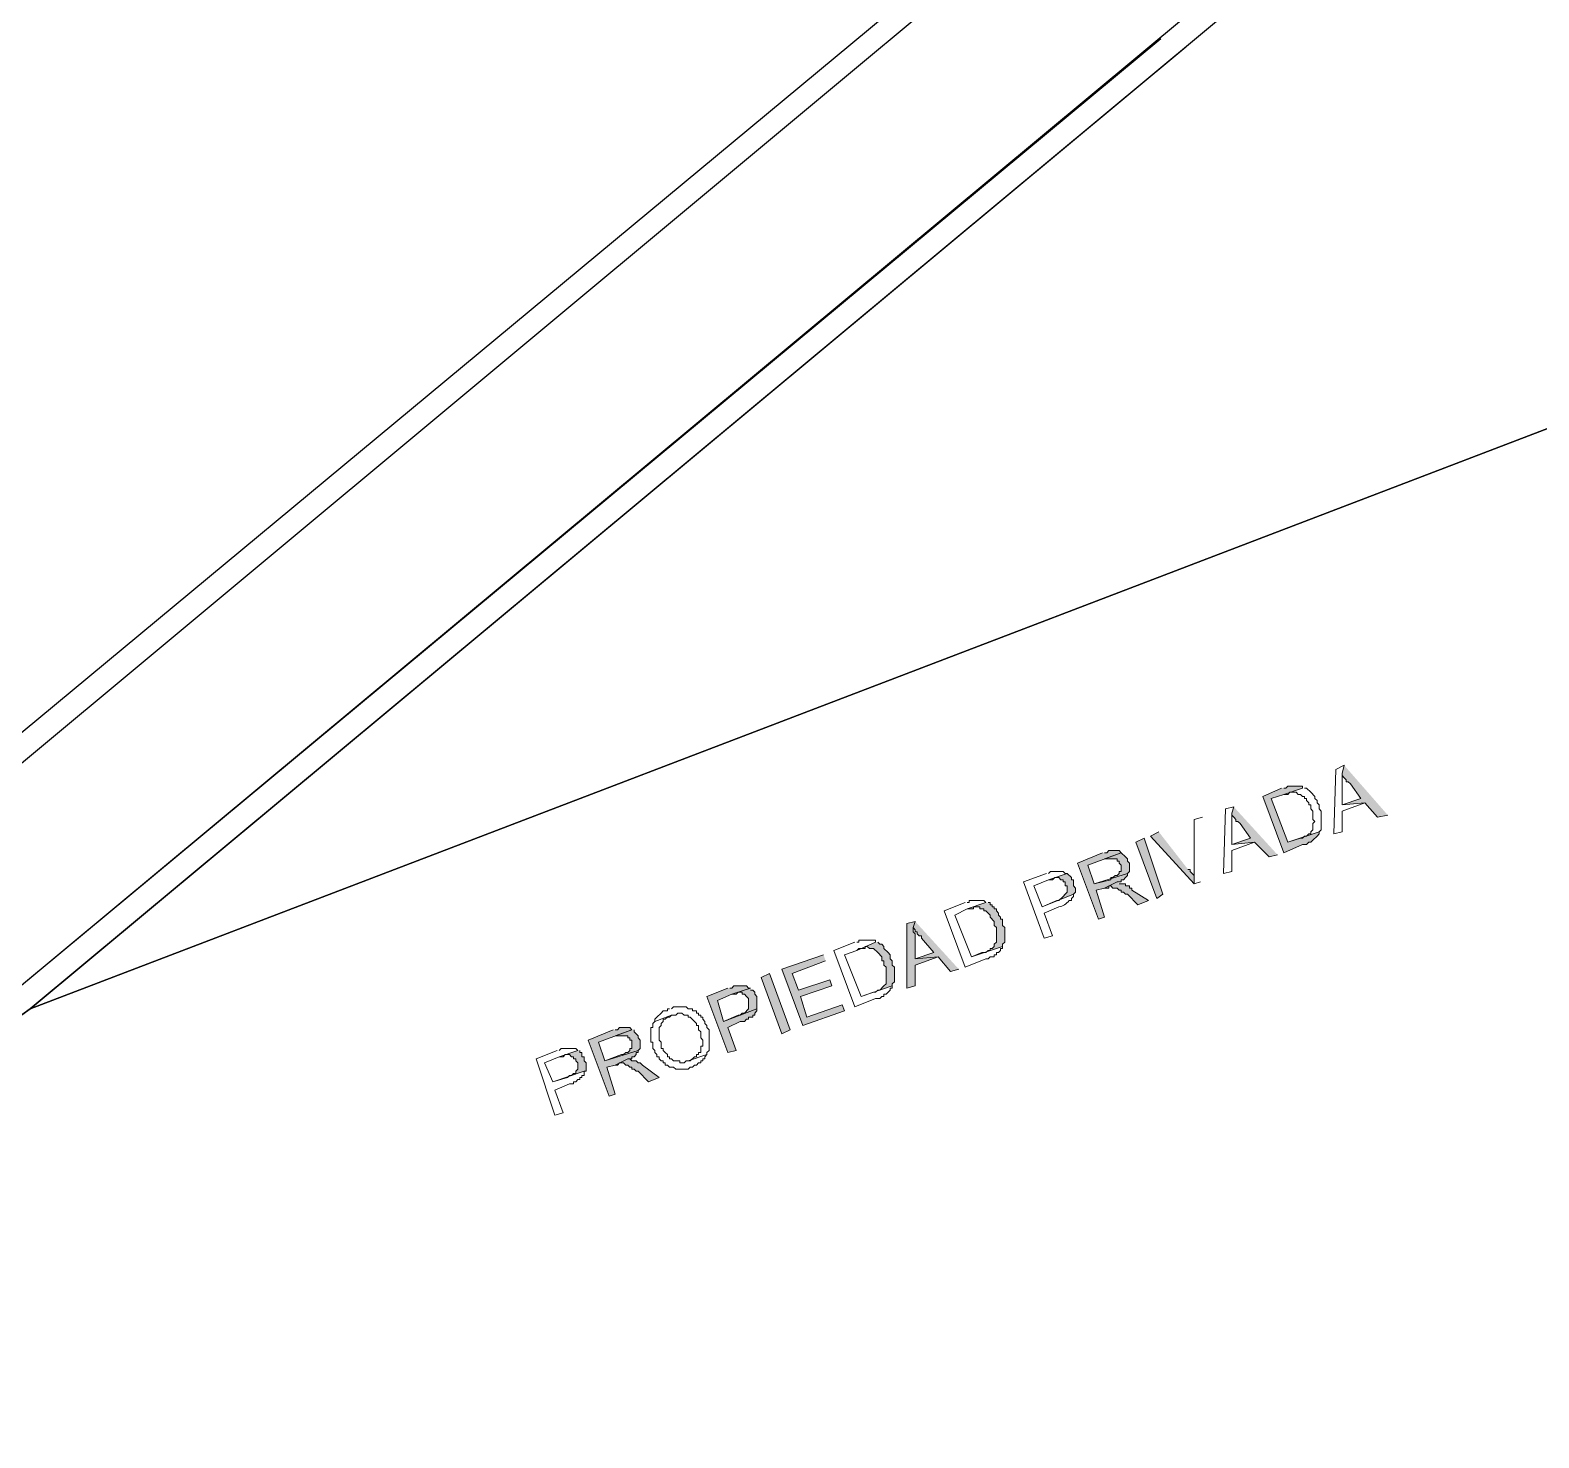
# Model space of a CAD drawing. Header units: inches. Extents: x 5 to 295, y 10 to 227.
# Drawn here: x 268.35 to 274.07, y 195.19 to 200.53 of the extents above; entities that cross this region are included whole.
import ezdxf

# ---------------------------------------------------------------- set-up
doc = ezdxf.new("R2010")
doc.units = ezdxf.units.IN
doc.header["$MEASUREMENT"] = 0
doc.layers.add('1- 3', color=3, linetype='Continuous')

msp = doc.modelspace()

# ---------------------------------------------------------------- hatches: boundary and pattern name
at = {"layer": '1- 3'}
for points in [[(273.3302, 197.7378), (273.3223, 197.7061), (273.3223, 197.6983), (273.3302, 197.6904), (273.3381, 197.6825), (273.3381, 197.6746), (273.346, 197.6746), (273.3539, 197.6667), (273.3934, 197.6114), (273.3223, 197.5877), (273.4092, 197.5956), (273.4566, 197.5403), (273.4961, 197.5482)], [(273.0933, 197.6509), (273.0222, 197.6193), (273.1012, 197.406), (273.1723, 197.4376), (273.1881, 197.4376), (273.196, 197.4455), (273.2039, 197.4455), (273.2118, 197.4534), (273.2276, 197.4692), (273.2355, 197.4771), (273.2355, 197.485), (273.117, 197.4455), (273.0538, 197.6114), (273.1012, 197.6272), (273.1723, 197.6509), (273.1723, 197.6588), (273.117, 197.6588), (273.1091, 197.6509), (273.1012, 197.6509)], [(272.9116, 197.5798), (272.9037, 197.5561), (272.9037, 197.5482), (272.9116, 197.5403), (272.9195, 197.5324), (272.9195, 197.5245), (272.9274, 197.5245), (272.9353, 197.5166), (272.9748, 197.4613), (272.9037, 197.4376), (272.9906, 197.4455), (273.0459, 197.3902), (273.0775, 197.3981)], [(272.6193, 197.2322), (272.5404, 197.4455), (272.5719, 197.4613), (272.643, 197.248)], [(272.6272, 197.485), (272.5956, 197.4692), (272.7615, 197.2875), (272.7615, 197.3191), (272.7536, 197.327), (272.7457, 197.3349), (272.7457, 197.3428), (272.7378, 197.3428)], [(272.414, 197.406), (272.3192, 197.3665), (272.3982, 197.1532), (272.4219, 197.1611), (272.3903, 197.2638), (272.4219, 197.2717), (272.4693, 197.2954), (272.4851, 197.2954), (272.4851, 197.3033), (272.493, 197.3033), (272.5009, 197.3112), (272.5088, 197.3191), (272.5088, 197.327), (272.3824, 197.2875), (272.3587, 197.3586), (272.4851, 197.406), (272.4772, 197.4139), (272.4377, 197.4139), (272.4298, 197.406), (272.4219, 197.406)], [(272.4851, 197.406), (272.4219, 197.3823), (272.4693, 197.3823), (272.4693, 197.3744), (272.4772, 197.3744), (272.4772, 197.3665), (272.4851, 197.3586), (272.4851, 197.3349), (272.4772, 197.3349), (272.4772, 197.327), (272.4693, 197.3191), (272.4614, 197.3191), (272.4535, 197.3112), (272.4456, 197.3112), (272.4456, 197.3033), (272.3824, 197.2875), (272.5088, 197.327), (272.5167, 197.3349), (272.5167, 197.3665), (272.5088, 197.3744), (272.5088, 197.3823), (272.5009, 197.3902)], [(272.2797, 197.327), (272.2086, 197.3033), (272.2244, 197.3033), (272.2323, 197.3112), (272.2481, 197.3112), (272.256, 197.3033), (272.2639, 197.3033), (272.2639, 197.2954), (272.2718, 197.2954), (272.2718, 197.2796), (272.2797, 197.2796), (272.2797, 197.2559), (272.2718, 197.248), (272.2639, 197.2401), (272.2481, 197.2243), (272.2402, 197.2243), (272.1849, 197.2006), (272.3034, 197.248), (272.3113, 197.2559), (272.3113, 197.2717), (272.3034, 197.2796), (272.3034, 197.3033), (272.2955, 197.3033), (272.2955, 197.3112)], [(272.4693, 197.2954), (272.4219, 197.2717), (272.4377, 197.2717), (272.4377, 197.2796), (272.4456, 197.2796), (272.4535, 197.2717), (272.4693, 197.2717), (272.4772, 197.2638), (272.4851, 197.2638), (272.4851, 197.2559), (272.493, 197.2559), (272.5009, 197.248), (272.5088, 197.248), (272.5482, 197.2085), (272.5877, 197.2243), (272.5246, 197.2638), (272.5246, 197.2717), (272.5167, 197.2717), (272.5167, 197.2796), (272.5009, 197.2796), (272.5009, 197.2875), (272.4772, 197.2875)], [(271.9716, 197.2164), (271.9005, 197.1927), (271.9242, 197.1927), (271.9242, 197.2006), (271.9479, 197.2006), (271.9479, 197.1927), (271.9637, 197.1927), (271.9637, 197.1848), (271.9716, 197.1848), (271.9795, 197.1769), (271.9874, 197.169), (271.9874, 197.1611), (272.0032, 197.1453), (272.0032, 197.1295), (272.0111, 197.1216), (272.0111, 197.0663), (272.0032, 197.0584), (272.0032, 197.0505), (271.9953, 197.0426), (271.9874, 197.0426), (271.9874, 197.0347), (271.9795, 197.0347), (271.9716, 197.0268), (271.9558, 197.0268), (271.9163, 197.011), (272.0348, 197.0505), (272.0348, 197.0584), (272.0427, 197.0663), (272.0427, 197.1216), (272.0348, 197.1295), (272.0348, 197.1532), (272.0269, 197.1532), (272.0269, 197.1611), (272.019, 197.169), (272.019, 197.1769), (272.0111, 197.1848), (272.0111, 197.1927), (272.0032, 197.1927), (272.0032, 197.2006), (271.9953, 197.2006), (271.9953, 197.2085), (271.9874, 197.2085), (271.9874, 197.2164), (271.9795, 197.2164)], [(271.7031, 197.1453), (271.6715, 197.1374), (271.6715, 196.8926), (271.7031, 196.9005), (271.7031, 196.9795), (271.79, 197.0111), (271.7031, 197.0032), (271.7031, 197.0979), (271.6952, 197.1058), (271.6952, 197.1216)], [(271.7031, 197.1453), (271.6952, 197.1216), (271.7031, 197.1137), (271.7031, 197.1058), (271.711, 197.1058), (271.711, 197.0979), (271.7189, 197.09), (271.7268, 197.09), (271.7268, 197.0821), (271.7742, 197.0269), (271.7031, 197.0032), (271.79, 197.0111), (271.8374, 196.9558), (271.8689, 196.9637)], [(271.553, 197.0663), (271.4819, 197.0347), (271.4898, 197.0426), (271.5135, 197.0426), (271.5135, 197.0505), (271.5214, 197.0505), (271.5293, 197.0426), (271.5451, 197.0426), (271.5609, 197.0268), (271.5767, 197.011), (271.5767, 196.9952), (271.5846, 196.9952), (271.5846, 196.9794), (271.5925, 196.9715), (271.5925, 196.9084), (271.5846, 196.9005), (271.5688, 196.8847), (271.5609, 196.8847), (271.553, 196.8768), (271.5451, 196.8768), (271.4977, 196.861), (271.6162, 196.9005), (271.6162, 196.9084), (271.6241, 196.9163), (271.6241, 196.9715), (271.6162, 196.9794), (271.6162, 196.9952), (271.6083, 197.0031), (271.6083, 197.0189), (271.6004, 197.0268), (271.5846, 197.0426), (271.5846, 197.0505), (271.5767, 197.0584), (271.5688, 197.0584), (271.5609, 197.0663)], [(271.3555, 197.0189), (271.1975, 196.9637), (271.2765, 196.7504), (271.4345, 196.8057), (271.4266, 196.8294), (271.2923, 196.782), (271.2686, 196.861), (271.3871, 196.9005), (271.3792, 196.9242), (271.2607, 196.8847), (271.237, 196.9479), (271.3634, 196.9952)], [(271.1975, 196.7188), (271.1186, 196.9321), (271.1501, 196.9479), (271.2291, 196.7346)], [(270.9922, 196.8926), (270.9132, 196.861), (270.9922, 196.6477), (271.0238, 196.6556), (270.9922, 196.7425), (271.0396, 196.7662), (271.0554, 196.7662), (271.0633, 196.7741), (271.0712, 196.7741), (271.0712, 196.782), (271.087, 196.782), (271.087, 196.7899), (271.0949, 196.7899), (271.0949, 196.7978), (271.1028, 196.8057), (271.1028, 196.8136), (270.9764, 196.7662), (270.9527, 196.8452), (271.008, 196.8689), (271.0791, 196.8926), (271.0712, 196.8926), (271.0633, 196.9005), (271.0159, 196.9005), (271.008, 196.8926), (271.0001, 196.8926)], [(271.0791, 196.8926), (271.008, 196.8689), (271.0238, 196.8689), (271.0317, 196.8768), (271.0475, 196.8768), (271.0475, 196.8689), (271.0554, 196.8689), (271.0633, 196.861), (271.0712, 196.8531), (271.0712, 196.8136), (271.0554, 196.7978), (271.0475, 196.7978), (271.0396, 196.7899), (271.0317, 196.7899), (270.9764, 196.7662), (271.1028, 196.8136), (271.1028, 196.861), (271.0949, 196.8689), (271.0949, 196.8768), (271.087, 196.8847), (271.0791, 196.8847)], [(270.5577, 196.7346), (270.4629, 196.6951), (270.5419, 196.4818), (270.5656, 196.4897), (270.534, 196.5924), (270.5656, 196.6003), (270.613, 196.624), (270.6288, 196.624), (270.6288, 196.6319), (270.6367, 196.6319), (270.6446, 196.6398), (270.6446, 196.6477), (270.6525, 196.6477), (270.6525, 196.6556), (270.5261, 196.6161), (270.5024, 196.6872), (270.6288, 196.7346), (270.6209, 196.7425), (270.5814, 196.7425), (270.5735, 196.7346), (270.5656, 196.7346)], [(270.6288, 196.7346), (270.5656, 196.7109), (270.613, 196.7109), (270.613, 196.703), (270.6209, 196.703), (270.6209, 196.6951), (270.6288, 196.6951), (270.6288, 196.6635), (270.6209, 196.6635), (270.6209, 196.6556), (270.613, 196.6477), (270.6051, 196.6477), (270.5972, 196.6398), (270.5893, 196.6398), (270.5261, 196.6161), (270.6525, 196.6556), (270.6604, 196.6635), (270.6604, 196.6951), (270.6525, 196.703), (270.6525, 196.7109), (270.6446, 196.7188), (270.6367, 196.7267), (270.6367, 196.7346)], [(270.4234, 196.6556), (270.3524, 196.6319), (270.3682, 196.6319), (270.3761, 196.6398), (270.3919, 196.6398), (270.3998, 196.6319), (270.4077, 196.6319), (270.4077, 196.624), (270.4155, 196.624), (270.4155, 196.6161), (270.4234, 196.6082), (270.4234, 196.5845), (270.4155, 196.5766), (270.4155, 196.5687), (270.4077, 196.5687), (270.3998, 196.5608), (270.3919, 196.5608), (270.384, 196.5529), (270.3287, 196.5371), (270.4471, 196.5766), (270.455, 196.5766), (270.455, 196.6082), (270.4471, 196.6161), (270.4471, 196.6319), (270.4392, 196.6319), (270.4392, 196.6477), (270.4313, 196.6477), (270.4313, 196.6556)], [(270.613, 196.624), (270.5656, 196.6003), (270.5735, 196.6003), (270.5814, 196.6082), (270.5972, 196.6082), (270.6051, 196.6003), (270.613, 196.6003), (270.6209, 196.5924), (270.6288, 196.5924), (270.6288, 196.5845), (270.6367, 196.5845), (270.6446, 196.5766), (270.6525, 196.5766), (270.692, 196.5371), (270.7315, 196.5529), (270.6683, 196.6003), (270.6604, 196.6082), (270.6525, 196.6082), (270.6446, 196.6161), (270.6288, 196.6161), (270.6209, 196.624)]]:
    msp.add_hatch(color=256, dxfattribs=at).paths.add_polyline_path(points)

# ---------------------------------------------------------------- linework, layer by layer
at = {"layer": '1- 3', "lineweight": 5}
msp.add_lwpolyline([(264.7046, 208.2196), (264.0095, 211.7899), (263.504, 219.2228), (265.147, 219.0095), (265.6288, 211.9005), (266.5846, 206.9953), (274.7126, 204.3096), (274.4519, 203.7093), (274.286, 203.0063), (274.6494, 202.9115), (274.5625, 199.1911), (268.346, 196.8136), (267.9274, 196.5134), (266.9321, 199.9889), (265.3129, 205.6208), (264.7046, 208.2196)], dxfattribs=at)
at = {"layer": '1- 3', "lineweight": 25}
for points in [[(267.9906, 197.5956), (273.0064, 201.7583)], [(268.0459, 197.5245), (273.1091, 201.7425)], [(263.5278, 193.6938), (263.3698, 193.8754), (264.2229, 194.6416), (264.2229, 194.8233), (266.4741, 195.9528), (267.7142, 196.4742), (268.2908, 196.8849), (273.8516, 201.5137)], [(273.9543, 201.4821), (268.3461, 196.8138), (272.73, 200.4631)], [(268.2907, 196.8847), (272.6351, 200.4945)], [(274.5625, 199.1906), (268.346, 196.8131), (267.7615, 196.3944), (266.5135, 195.8652), (264.3097, 194.7673)]]:
    msp.add_lwpolyline(points, dxfattribs=at)
at = {"layer": '1- 3', "lineweight": 0}
for points in [[(273.3302, 197.7378), (273.3223, 197.7061), (273.3223, 197.6983), (273.3302, 197.6904), (273.3381, 197.6825), (273.3381, 197.6746), (273.346, 197.6746), (273.3539, 197.6667), (273.3934, 197.6114), (273.3223, 197.5877), (273.4092, 197.5956), (273.4566, 197.5403), (273.4961, 197.5482)], [(273.0933, 197.6509), (273.0222, 197.6193), (273.1012, 197.406), (273.1723, 197.4376), (273.1881, 197.4376), (273.196, 197.4455), (273.2039, 197.4455), (273.2118, 197.4534), (273.2276, 197.4692), (273.2355, 197.4771), (273.2355, 197.485), (273.117, 197.4455), (273.0538, 197.6114), (273.1012, 197.6272), (273.1723, 197.6509), (273.1723, 197.6588), (273.117, 197.6588), (273.1091, 197.6509), (273.1012, 197.6509)], [(272.9116, 197.5798), (272.9037, 197.5561), (272.9037, 197.5482), (272.9116, 197.5403), (272.9195, 197.5324), (272.9195, 197.5245), (272.9274, 197.5245), (272.9353, 197.5166), (272.9748, 197.4613), (272.9037, 197.4376), (272.9906, 197.4455), (273.0459, 197.3902), (273.0775, 197.3981)], [(272.6193, 197.2322), (272.5404, 197.4455), (272.5719, 197.4613), (272.643, 197.248), (272.6193, 197.2322)], [(272.6272, 197.485), (272.5956, 197.4692), (272.7615, 197.2875), (272.7615, 197.3191), (272.7536, 197.327), (272.7457, 197.3349), (272.7457, 197.3428), (272.7378, 197.3428)], [(272.414, 197.406), (272.3192, 197.3665), (272.3982, 197.1532), (272.4219, 197.1611), (272.3903, 197.2638), (272.4219, 197.2717), (272.4693, 197.2954), (272.4851, 197.2954), (272.4851, 197.3033), (272.493, 197.3033), (272.5009, 197.3112), (272.5088, 197.3191), (272.5088, 197.327), (272.3824, 197.2875), (272.3587, 197.3586), (272.4851, 197.406), (272.4772, 197.4139), (272.4377, 197.4139), (272.4298, 197.406), (272.4219, 197.406)], [(272.4851, 197.406), (272.4219, 197.3823), (272.4693, 197.3823), (272.4693, 197.3744), (272.4772, 197.3744), (272.4772, 197.3665), (272.4851, 197.3586), (272.4851, 197.3349), (272.4772, 197.3349), (272.4772, 197.327), (272.4693, 197.3191), (272.4614, 197.3191), (272.4535, 197.3112), (272.4456, 197.3112), (272.4456, 197.3033), (272.3824, 197.2875), (272.5088, 197.327), (272.5167, 197.3349), (272.5167, 197.3665), (272.5088, 197.3744), (272.5088, 197.3823), (272.5009, 197.3902), (272.4851, 197.406)], [(272.2797, 197.327), (272.2086, 197.3033), (272.2244, 197.3033), (272.2323, 197.3112), (272.2481, 197.3112), (272.256, 197.3033), (272.2639, 197.3033), (272.2639, 197.2954), (272.2718, 197.2954), (272.2718, 197.2796), (272.2797, 197.2796), (272.2797, 197.2559), (272.2718, 197.248), (272.2639, 197.2401), (272.2481, 197.2243), (272.2402, 197.2243), (272.1849, 197.2006), (272.3034, 197.248), (272.3113, 197.2559), (272.3113, 197.2717), (272.3034, 197.2796), (272.3034, 197.3033), (272.2955, 197.3033), (272.2955, 197.3112), (272.2797, 197.327)], [(272.4693, 197.2954), (272.4219, 197.2717), (272.4377, 197.2717), (272.4377, 197.2796), (272.4456, 197.2796), (272.4535, 197.2717), (272.4693, 197.2717), (272.4772, 197.2638), (272.4851, 197.2638), (272.4851, 197.2559), (272.493, 197.2559), (272.5009, 197.248), (272.5088, 197.248), (272.5482, 197.2085), (272.5877, 197.2243), (272.5246, 197.2638), (272.5246, 197.2717), (272.5167, 197.2717), (272.5167, 197.2796), (272.5009, 197.2796), (272.5009, 197.2875), (272.4772, 197.2875)], [(271.9716, 197.2164), (271.9005, 197.1927), (271.9242, 197.1927), (271.9242, 197.2006), (271.9479, 197.2006), (271.9479, 197.1927), (271.9637, 197.1927), (271.9637, 197.1848), (271.9716, 197.1848), (271.9795, 197.1769), (271.9874, 197.169), (271.9874, 197.1611), (272.0032, 197.1453), (272.0032, 197.1295), (272.0111, 197.1216), (272.0111, 197.0663), (272.0032, 197.0584), (272.0032, 197.0505), (271.9953, 197.0426), (271.9874, 197.0426), (271.9874, 197.0347), (271.9795, 197.0347), (271.9716, 197.0268), (271.9558, 197.0268), (271.9163, 197.011), (272.0348, 197.0505), (272.0348, 197.0584), (272.0427, 197.0663), (272.0427, 197.1216), (272.0348, 197.1295), (272.0348, 197.1532), (272.0269, 197.1532), (272.0269, 197.1611), (272.019, 197.169), (272.019, 197.1769), (272.0111, 197.1848), (272.0111, 197.1927), (272.0032, 197.1927), (272.0032, 197.2006), (271.9953, 197.2006), (271.9953, 197.2085), (271.9874, 197.2085), (271.9874, 197.2164), (271.9795, 197.2164)], [(271.7031, 197.1453), (271.6715, 197.1374), (271.6715, 196.8926), (271.7031, 196.9005), (271.7031, 196.9795), (271.79, 197.0111), (271.7031, 197.0032), (271.7031, 197.0979), (271.6952, 197.1058), (271.6952, 197.1216)], [(271.7031, 197.1453), (271.6952, 197.1216), (271.7031, 197.1137), (271.7031, 197.1058), (271.711, 197.1058), (271.711, 197.0979), (271.7189, 197.09), (271.7268, 197.09), (271.7268, 197.0821), (271.7742, 197.0269), (271.7031, 197.0032), (271.79, 197.0111), (271.8374, 196.9558), (271.8689, 196.9637)], [(271.553, 197.0663), (271.4819, 197.0347), (271.4898, 197.0426), (271.5135, 197.0426), (271.5135, 197.0505), (271.5214, 197.0505), (271.5293, 197.0426), (271.5451, 197.0426), (271.5609, 197.0268), (271.5767, 197.011), (271.5767, 196.9952), (271.5846, 196.9952), (271.5846, 196.9794), (271.5925, 196.9715), (271.5925, 196.9084), (271.5846, 196.9005), (271.5688, 196.8847), (271.5609, 196.8847), (271.553, 196.8768), (271.5451, 196.8768), (271.4977, 196.861), (271.6162, 196.9005), (271.6162, 196.9084), (271.6241, 196.9163), (271.6241, 196.9715), (271.6162, 196.9794), (271.6162, 196.9952), (271.6083, 197.0031), (271.6083, 197.0189), (271.6004, 197.0268), (271.5846, 197.0426), (271.5846, 197.0505), (271.5767, 197.0584), (271.5688, 197.0584), (271.5609, 197.0663)], [(271.3555, 197.0189), (271.1975, 196.9637), (271.2765, 196.7504), (271.4345, 196.8057), (271.4266, 196.8294), (271.2923, 196.782), (271.2686, 196.861), (271.3871, 196.9005), (271.3792, 196.9242), (271.2607, 196.8847), (271.237, 196.9479), (271.3634, 196.9952)], [(271.1975, 196.7188), (271.1186, 196.9321), (271.1501, 196.9479), (271.2291, 196.7346), (271.1975, 196.7188)], [(270.9922, 196.8926), (270.9132, 196.861), (270.9922, 196.6477), (271.0238, 196.6556), (270.9922, 196.7425), (271.0396, 196.7662), (271.0554, 196.7662), (271.0633, 196.7741), (271.0712, 196.7741), (271.0712, 196.782), (271.087, 196.782), (271.087, 196.7899), (271.0949, 196.7899), (271.0949, 196.7978), (271.1028, 196.8057), (271.1028, 196.8136), (270.9764, 196.7662), (270.9527, 196.8452), (271.008, 196.8689), (271.0791, 196.8926), (271.0712, 196.8926), (271.0633, 196.9005), (271.0159, 196.9005), (271.008, 196.8926), (271.0001, 196.8926)], [(271.0791, 196.8926), (271.008, 196.8689), (271.0238, 196.8689), (271.0317, 196.8768), (271.0475, 196.8768), (271.0475, 196.8689), (271.0554, 196.8689), (271.0633, 196.861), (271.0712, 196.8531), (271.0712, 196.8136), (271.0554, 196.7978), (271.0475, 196.7978), (271.0396, 196.7899), (271.0317, 196.7899), (270.9764, 196.7662), (271.1028, 196.8136), (271.1028, 196.861), (271.0949, 196.8689), (271.0949, 196.8768), (271.087, 196.8847), (271.0791, 196.8847)], [(270.5577, 196.7346), (270.4629, 196.6951), (270.5419, 196.4818), (270.5656, 196.4897), (270.534, 196.5924), (270.5656, 196.6003), (270.613, 196.624), (270.6288, 196.624), (270.6288, 196.6319), (270.6367, 196.6319), (270.6446, 196.6398), (270.6446, 196.6477), (270.6525, 196.6477), (270.6525, 196.6556), (270.5261, 196.6161), (270.5024, 196.6872), (270.6288, 196.7346), (270.6209, 196.7425), (270.5814, 196.7425), (270.5735, 196.7346), (270.5656, 196.7346)], [(270.6288, 196.7346), (270.5656, 196.7109), (270.613, 196.7109), (270.613, 196.703), (270.6209, 196.703), (270.6209, 196.6951), (270.6288, 196.6951), (270.6288, 196.6635), (270.6209, 196.6635), (270.6209, 196.6556), (270.613, 196.6477), (270.6051, 196.6477), (270.5972, 196.6398), (270.5893, 196.6398), (270.5261, 196.6161), (270.6525, 196.6556), (270.6604, 196.6635), (270.6604, 196.6951), (270.6525, 196.703), (270.6525, 196.7109), (270.6446, 196.7188), (270.6367, 196.7267), (270.6367, 196.7346)], [(270.4234, 196.6556), (270.3524, 196.6319), (270.3682, 196.6319), (270.3761, 196.6398), (270.3919, 196.6398), (270.3998, 196.6319), (270.4077, 196.6319), (270.4077, 196.624), (270.4155, 196.624), (270.4155, 196.6161), (270.4234, 196.6082), (270.4234, 196.5845), (270.4155, 196.5766), (270.4155, 196.5687), (270.4077, 196.5687), (270.3998, 196.5608), (270.3919, 196.5608), (270.384, 196.5529), (270.3287, 196.5371), (270.4471, 196.5766), (270.455, 196.5766), (270.455, 196.6082), (270.4471, 196.6161), (270.4471, 196.6319), (270.4392, 196.6319), (270.4392, 196.6477), (270.4313, 196.6477), (270.4313, 196.6556)], [(270.613, 196.624), (270.5656, 196.6003), (270.5735, 196.6003), (270.5814, 196.6082), (270.5972, 196.6082), (270.6051, 196.6003), (270.613, 196.6003), (270.6209, 196.5924), (270.6288, 196.5924), (270.6288, 196.5845), (270.6367, 196.5845), (270.6446, 196.5766), (270.6525, 196.5766), (270.692, 196.5371), (270.7315, 196.5529), (270.6683, 196.6003), (270.6604, 196.6082), (270.6525, 196.6082), (270.6446, 196.6161), (270.6288, 196.6161), (270.6209, 196.624)]]:
    msp.add_lwpolyline(points, dxfattribs=at)
at = {"layer": '1- 3', "lineweight": 25}
for points, knots in [([(293.8674, 125.6445), (293.8674, 125.6445), (293.8674, 224.4913), (293.8674, 224.4913), (293.8632, 224.7941), (293.6218, 225.0236), (293.3224, 225.0284), (293.3224, 225.0284), (251.8769, 225.0284), (251.8769, 225.0284)], [0, 0, 0, 0, 1, 1, 1, 2, 2, 2, 3, 3, 3, 3]), ([(273.8595, 217.8562), (273.8595, 217.8562), (276.3239, 213.7488), (276.3239, 213.7488), (276.3239, 213.7488), (278.7252, 209.752), (278.7252, 209.752), (278.7252, 209.752), (280.3524, 207.2006), (280.3524, 207.2006), (280.3524, 207.2006), (282.1691, 204.1753), (282.1691, 204.1753), (282.1691, 204.1753), (282.3508, 203.8436), (282.3508, 203.8436), (282.3508, 203.8436), (282.8326, 203.3933), (282.8326, 203.3933), (282.8326, 203.3933), (284.6336, 198.2196), (284.6336, 198.2196), (284.6336, 198.2196), (274.5625, 199.1911), (274.5625, 199.1911), (274.5625, 199.1911), (268.346, 196.8136), (268.346, 196.8136), (268.346, 196.8136), (267.7615, 196.3949), (267.7615, 196.3949), (267.7615, 196.3949), (266.5135, 195.8657), (266.5135, 195.8657), (266.5135, 195.8657), (264.3097, 194.7678), (264.3097, 194.7678), (264.3097, 194.7678), (264.7994, 194.5545), (264.7994, 194.5545), (264.7994, 194.5545), (264.8231, 194.5387), (264.8231, 194.5387), (264.8231, 194.5387), (265.1075, 194.2306), (265.1075, 194.2306), (265.1075, 194.2306), (265.2576, 194.0095), (265.2576, 194.0095), (265.2576, 194.0095), (265.3208, 193.891), (265.3208, 193.891), (265.3208, 193.891), (267.1849, 189.4992), (267.1849, 189.4992), (267.1849, 189.4992), (266.8452, 189.4518), (266.8452, 189.4518), (266.8452, 189.4518), (266.7426, 189.3807), (266.7426, 189.3807), (266.7426, 189.3807), (266.5135, 189.3175), (266.5135, 189.3175), (266.5135, 189.3175), (266.316, 189.5387), (266.316, 189.5387), (266.316, 189.5387), (265.8184, 190.1785), (265.8184, 190.1785), (265.8184, 190.1785), (263.4013, 193.267), (263.4013, 193.267), (263.4013, 193.267), (262.5798, 194.1911), (262.5798, 194.1911), (261.6096, 195.3595), (260.5328, 196.4392), (259.5941, 197.6351), (259.5941, 197.6351), (258.8279, 198.6856), (258.8279, 198.6856), (258.8279, 198.6856), (258.4013, 199.4439), (258.4013, 199.4439), (258.4013, 199.4439), (258.2433, 199.7204), (258.2433, 199.7204), (258.2433, 199.7204), (257.6509, 200.8894), (257.6509, 200.8894), (257.6509, 200.8894), (257.643, 200.8973), (257.643, 200.8973), (257.643, 200.8973), (259.365, 201.4897), (259.365, 201.4897), (259.365, 201.4897), (259.1438, 202.169), (259.1438, 202.169), (259.1438, 202.169), (258.97, 202.6904), (258.97, 202.6904), (258.97, 202.6904), (263.2433, 204.1516), (263.2433, 204.1516), (263.2433, 204.1516), (261.8847, 208.1801), (261.8847, 208.1801), (261.8847, 208.1801), (264.7046, 208.2196), (264.7046, 208.2196), (264.7046, 208.2196), (264.0095, 211.7899), (264.0095, 211.7899), (264.0095, 211.7899), (263.504, 219.2227), (263.504, 219.2227), (263.504, 219.2227), (269.1991, 218.4724), (269.1991, 218.4724), (269.1991, 218.4724), (273.8595, 217.8562), (273.8595, 217.8562)], [0, 0, 0, 0, 1, 1, 1, 2, 2, 2, 3, 3, 3, 4, 4, 4, 5, 5, 5, 6, 6, 6, 7, 7, 7, 8, 8, 8, 9, 9, 9, 10, 10, 10, 11, 11, 11, 12, 12, 12, 13, 13, 13, 14, 14, 14, 15, 15, 15, 16, 16, 16, 17, 17, 17, 18, 18, 18, 19, 19, 19, 20, 20, 20, 21, 21, 21, 22, 22, 22, 23, 23, 23, 24, 24, 24, 25, 25, 25, 26, 26, 26, 27, 27, 27, 28, 28, 28, 29, 29, 29, 30, 30, 30, 31, 31, 31, 32, 32, 32, 33, 33, 33, 34, 34, 34, 35, 35, 35, 36, 36, 36, 37, 37, 37, 38, 38, 38, 39, 39, 39, 40, 40, 40, 41, 41, 41, 41])]:
    msp.add_open_spline(points, degree=3, knots=knots, dxfattribs=at)
at = {"layer": '1- 3', "lineweight": 0}
for points, knots in [([(273.3302, 197.7378), (273.3302, 197.7378), (273.2986, 197.7219), (273.2986, 197.7219), (273.2986, 197.7219), (273.2907, 197.4771), (273.2907, 197.4771), (273.2907, 197.4771), (273.3223, 197.485), (273.3223, 197.485), (273.3223, 197.485), (273.3223, 197.564), (273.3223, 197.564), (273.3223, 197.564), (273.4092, 197.5956), (273.4092, 197.5956), (273.4092, 197.5956), (273.3223, 197.5877), (273.3223, 197.5877), (273.3223, 197.5877), (273.3223, 197.6588), (273.3223, 197.6588), (273.3223, 197.6719), (273.3223, 197.6851), (273.3223, 197.6983), (273.3223, 197.6983), (273.3223, 197.7061), (273.3223, 197.7061)], [0, 0, 0, 0, 1, 1, 1, 2, 2, 2, 3, 3, 3, 4, 4, 4, 5, 5, 5, 6, 6, 6, 7, 7, 7, 8, 8, 8, 9, 9, 9, 9]), ([(273.1723, 197.6509), (273.1723, 197.6509), (273.1012, 197.6272), (273.1012, 197.6272), (273.1012, 197.6272), (273.117, 197.6272), (273.117, 197.6272), (273.117, 197.6272), (273.1249, 197.6351), (273.1249, 197.6351), (273.1249, 197.6351), (273.1486, 197.6351), (273.1486, 197.6351), (273.1486, 197.6351), (273.1565, 197.6272), (273.1565, 197.6272), (273.1565, 197.6272), (273.1644, 197.6272), (273.1644, 197.6272), (273.1644, 197.6272), (273.1723, 197.6193), (273.1723, 197.6193), (273.1723, 197.6193), (273.1802, 197.6193), (273.1802, 197.6193), (273.1802, 197.6193), (273.1802, 197.6114), (273.1802, 197.6114), (273.1802, 197.6114), (273.1881, 197.6114), (273.1881, 197.6114), (273.1881, 197.6114), (273.1881, 197.6035), (273.1881, 197.6035), (273.1881, 197.6035), (273.196, 197.5956), (273.196, 197.5956), (273.196, 197.5956), (273.196, 197.5877), (273.196, 197.5877), (273.196, 197.5877), (273.2039, 197.5877), (273.2039, 197.5877), (273.2039, 197.5877), (273.2039, 197.5719), (273.2039, 197.5719), (273.2039, 197.5719), (273.2118, 197.564), (273.2118, 197.564), (273.2118, 197.564), (273.2118, 197.5324), (273.2118, 197.5324), (273.2118, 197.5324), (273.2197, 197.5245), (273.2197, 197.5245), (273.2197, 197.5245), (273.2118, 197.5166), (273.2118, 197.5166), (273.2118, 197.5166), (273.2118, 197.4929), (273.2118, 197.4929), (273.2118, 197.4929), (273.2039, 197.485), (273.2039, 197.485), (273.2039, 197.485), (273.2039, 197.4771), (273.2039, 197.4771), (273.2039, 197.4771), (273.196, 197.4771), (273.196, 197.4771), (273.196, 197.4771), (273.1881, 197.4692), (273.1881, 197.4692), (273.1881, 197.4692), (273.1802, 197.4692), (273.1802, 197.4692), (273.1802, 197.4692), (273.1723, 197.4613), (273.1723, 197.4613), (273.1723, 197.4613), (273.1644, 197.4613), (273.1644, 197.4613), (273.1644, 197.4613), (273.117, 197.4455), (273.117, 197.4455), (273.117, 197.4455), (273.2355, 197.485), (273.2355, 197.485), (273.2355, 197.485), (273.2434, 197.4929), (273.2434, 197.4929), (273.2434, 197.5139), (273.2434, 197.535), (273.2434, 197.5561), (273.2434, 197.5561), (273.2434, 197.564), (273.2434, 197.564), (273.2434, 197.564), (273.2355, 197.5719), (273.2355, 197.5719), (273.2355, 197.5719), (273.2355, 197.5877), (273.2355, 197.5877), (273.2355, 197.5877), (273.2276, 197.5956), (273.2276, 197.5956), (273.2276, 197.5956), (273.2276, 197.6035), (273.2276, 197.6035), (273.2276, 197.6035), (273.2197, 197.6114), (273.2197, 197.6114), (273.2197, 197.6114), (273.2197, 197.6193), (273.2197, 197.6193), (273.2197, 197.6193), (273.2039, 197.6351), (273.2039, 197.6351), (273.2039, 197.6351), (273.1881, 197.6509), (273.1881, 197.6509), (273.1881, 197.6509), (273.1802, 197.6509), (273.1802, 197.6509)], [0, 0, 0, 0, 1, 1, 1, 2, 2, 2, 3, 3, 3, 4, 4, 4, 5, 5, 5, 6, 6, 6, 7, 7, 7, 8, 8, 8, 9, 9, 9, 10, 10, 10, 11, 11, 11, 12, 12, 12, 13, 13, 13, 14, 14, 14, 15, 15, 15, 16, 16, 16, 17, 17, 17, 18, 18, 18, 19, 19, 19, 20, 20, 20, 21, 21, 21, 22, 22, 22, 23, 23, 23, 24, 24, 24, 25, 25, 25, 26, 26, 26, 27, 27, 27, 28, 28, 28, 29, 29, 29, 30, 30, 30, 31, 31, 31, 32, 32, 32, 33, 33, 33, 34, 34, 34, 35, 35, 35, 36, 36, 36, 37, 37, 37, 38, 38, 38, 39, 39, 39, 40, 40, 40, 41, 41, 41, 41]), ([(272.9116, 197.5798), (272.9116, 197.5798), (272.88, 197.5719), (272.88, 197.5719), (272.88, 197.5719), (272.8721, 197.327), (272.8721, 197.327), (272.8721, 197.327), (272.9037, 197.3349), (272.9037, 197.3349), (272.9037, 197.3349), (272.9037, 197.4139), (272.9037, 197.4139), (272.9037, 197.4139), (272.9906, 197.4455), (272.9906, 197.4455), (272.9906, 197.4455), (272.9037, 197.4376), (272.9037, 197.4376), (272.9037, 197.4376), (272.9037, 197.5087), (272.9037, 197.5087), (272.9037, 197.5218), (272.9037, 197.535), (272.9037, 197.5482), (272.9037, 197.5482), (272.9037, 197.5561), (272.9037, 197.5561)], [0, 0, 0, 0, 1, 1, 1, 2, 2, 2, 3, 3, 3, 4, 4, 4, 5, 5, 5, 6, 6, 6, 7, 7, 7, 8, 8, 8, 9, 9, 9, 9]), ([(272.7931, 197.5403), (272.7931, 197.5403), (272.7615, 197.5324), (272.7615, 197.5324), (272.7615, 197.5324), (272.7615, 197.3507), (272.7615, 197.3507), (272.7615, 197.3375), (272.7615, 197.3244), (272.7615, 197.3112), (272.7615, 197.3112), (272.7615, 197.2875), (272.7615, 197.2875), (272.7615, 197.2875), (272.7852, 197.2954), (272.7852, 197.2954)], [0, 0, 0, 0, 1, 1, 1, 2, 2, 2, 3, 3, 3, 4, 4, 4, 5, 5, 5, 5]), ([(272.2007, 197.327), (272.2007, 197.327), (272.1138, 197.2954), (272.1138, 197.2954), (272.1138, 197.2954), (272.1928, 197.0821), (272.1928, 197.0821), (272.1928, 197.0821), (272.2244, 197.09), (272.2244, 197.09), (272.2244, 197.09), (272.1928, 197.1769), (272.1928, 197.1769), (272.1928, 197.1769), (272.2481, 197.2006), (272.2481, 197.2006), (272.2631, 197.2029), (272.2768, 197.2121), (272.2876, 197.2243), (272.2876, 197.2243), (272.2955, 197.2243), (272.2955, 197.2243), (272.2955, 197.2243), (272.2955, 197.2322), (272.2955, 197.2322), (272.2955, 197.2322), (272.3034, 197.2401), (272.3034, 197.2401), (272.3034, 197.2401), (272.3034, 197.248), (272.3034, 197.248), (272.3034, 197.248), (272.1849, 197.2006), (272.1849, 197.2006), (272.1849, 197.2006), (272.1533, 197.2796), (272.1533, 197.2796), (272.1533, 197.2796), (272.2086, 197.3033), (272.2086, 197.3033), (272.2086, 197.3033), (272.2797, 197.327), (272.2797, 197.327), (272.2797, 197.327), (272.2718, 197.327), (272.2718, 197.327), (272.2718, 197.327), (272.2639, 197.3349), (272.2639, 197.3349), (272.2639, 197.3349), (272.2165, 197.3349), (272.2165, 197.3349), (272.2165, 197.3349), (272.2086, 197.327), (272.2086, 197.327)], [0, 0, 0, 0, 1, 1, 1, 2, 2, 2, 3, 3, 3, 4, 4, 4, 5, 5, 5, 6, 6, 6, 7, 7, 7, 8, 8, 8, 9, 9, 9, 10, 10, 10, 11, 11, 11, 12, 12, 12, 13, 13, 13, 14, 14, 14, 15, 15, 15, 16, 16, 16, 17, 17, 17, 18, 18, 18, 18]), ([(271.8926, 197.2164), (271.8926, 197.2164), (271.8137, 197.1848), (271.8137, 197.1848), (271.8137, 197.1848), (271.8926, 196.9715), (271.8926, 196.9715), (271.8926, 196.9715), (271.9716, 197.0031), (271.9716, 197.0031), (271.9716, 197.0031), (271.9795, 197.0031), (271.9795, 197.0031), (271.9795, 197.0031), (271.9874, 197.011), (271.9874, 197.011), (271.9874, 197.011), (272.0032, 197.011), (272.0032, 197.011), (272.0032, 197.011), (272.0032, 197.0189), (272.0032, 197.0189), (272.0032, 197.0189), (272.0111, 197.0189), (272.0111, 197.0189), (272.0111, 197.0189), (272.0111, 197.0268), (272.0111, 197.0268), (272.0111, 197.0268), (272.019, 197.0268), (272.019, 197.0268), (272.019, 197.0268), (272.0269, 197.0347), (272.0269, 197.0347), (272.0269, 197.0347), (272.0269, 197.0426), (272.0269, 197.0426), (272.0269, 197.0426), (272.0348, 197.0426), (272.0348, 197.0426), (272.0348, 197.0426), (272.0348, 197.0505), (272.0348, 197.0505), (272.0348, 197.0505), (271.9163, 197.011), (271.9163, 197.011), (271.9163, 197.011), (271.8531, 197.169), (271.8531, 197.169), (271.8531, 197.169), (271.9005, 197.1927), (271.9005, 197.1927), (271.9005, 197.1927), (271.9716, 197.2164), (271.9716, 197.2164), (271.9716, 197.2164), (271.9637, 197.2243), (271.9637, 197.2243), (271.9479, 197.2243), (271.9321, 197.2243), (271.9163, 197.2243), (271.9163, 197.2243), (271.9084, 197.2243), (271.9084, 197.2243), (271.9084, 197.2243), (271.9084, 197.2164), (271.9084, 197.2164), (271.9084, 197.2164), (271.9005, 197.2164), (271.9005, 197.2164)], [0, 0, 0, 0, 1, 1, 1, 2, 2, 2, 3, 3, 3, 4, 4, 4, 5, 5, 5, 6, 6, 6, 7, 7, 7, 8, 8, 8, 9, 9, 9, 10, 10, 10, 11, 11, 11, 12, 12, 12, 13, 13, 13, 14, 14, 14, 15, 15, 15, 16, 16, 16, 17, 17, 17, 18, 18, 18, 19, 19, 19, 20, 20, 20, 21, 21, 21, 22, 22, 22, 23, 23, 23, 23]), ([(271.474, 197.0663), (271.474, 197.0663), (271.395, 197.0347), (271.395, 197.0347), (271.395, 197.0347), (271.474, 196.8215), (271.474, 196.8215), (271.474, 196.8215), (271.553, 196.8531), (271.553, 196.8531), (271.553, 196.8531), (271.5688, 196.8531), (271.5688, 196.8531), (271.5688, 196.8531), (271.5767, 196.861), (271.5767, 196.861), (271.5767, 196.861), (271.5846, 196.861), (271.5846, 196.861), (271.5846, 196.861), (271.5846, 196.8689), (271.5846, 196.8689), (271.5846, 196.8689), (271.5925, 196.8689), (271.5925, 196.8689), (271.5925, 196.8689), (271.6004, 196.8768), (271.6004, 196.8768), (271.6004, 196.8768), (271.6083, 196.8847), (271.6083, 196.8847), (271.6083, 196.8847), (271.6083, 196.8926), (271.6083, 196.8926), (271.6083, 196.8926), (271.6162, 196.8926), (271.6162, 196.8926), (271.6162, 196.8926), (271.6162, 196.9005), (271.6162, 196.9005), (271.6162, 196.9005), (271.4977, 196.861), (271.4977, 196.861), (271.4977, 196.861), (271.4345, 197.0189), (271.4345, 197.0189), (271.4345, 197.0189), (271.4819, 197.0347), (271.4819, 197.0347), (271.4819, 197.0347), (271.553, 197.0663), (271.553, 197.0663), (271.553, 197.0663), (271.553, 197.0742), (271.553, 197.0742), (271.553, 197.0742), (271.5451, 197.0742), (271.5451, 197.0742), (271.5293, 197.0742), (271.5135, 197.0742), (271.4977, 197.0742), (271.4977, 197.0742), (271.4898, 197.0742), (271.4898, 197.0742), (271.4898, 197.0742), (271.4898, 197.0663), (271.4898, 197.0663), (271.4898, 197.0663), (271.4819, 197.0663), (271.4819, 197.0663)], [0, 0, 0, 0, 1, 1, 1, 2, 2, 2, 3, 3, 3, 4, 4, 4, 5, 5, 5, 6, 6, 6, 7, 7, 7, 8, 8, 8, 9, 9, 9, 10, 10, 10, 11, 11, 11, 12, 12, 12, 13, 13, 13, 14, 14, 14, 15, 15, 15, 16, 16, 16, 17, 17, 17, 18, 18, 18, 19, 19, 19, 20, 20, 20, 21, 21, 21, 22, 22, 22, 23, 23, 23, 23]), ([(270.771, 196.8136), (270.771, 196.8136), (270.7631, 196.8136), (270.7631, 196.8136), (270.7631, 196.8136), (270.7631, 196.8057), (270.7631, 196.8057), (270.7631, 196.8057), (270.7473, 196.8057), (270.7473, 196.8057), (270.7473, 196.8057), (270.7394, 196.7978), (270.7394, 196.7978), (270.7394, 196.7978), (270.7236, 196.782), (270.7236, 196.782), (270.7236, 196.782), (270.7157, 196.7741), (270.7157, 196.7741), (270.7157, 196.7741), (270.7157, 196.7662), (270.7157, 196.7662), (270.7157, 196.7662), (270.7789, 196.7899), (270.7789, 196.7899), (270.7789, 196.7899), (270.7947, 196.7899), (270.7947, 196.7899), (270.7947, 196.7899), (270.8026, 196.7978), (270.8026, 196.7978), (270.8026, 196.7978), (270.8184, 196.7978), (270.8184, 196.7978), (270.8184, 196.7978), (270.8263, 196.7899), (270.8263, 196.7899), (270.8263, 196.7899), (270.8421, 196.7899), (270.8421, 196.7899), (270.8421, 196.7899), (270.8421, 196.782), (270.8421, 196.782), (270.8421, 196.782), (270.85, 196.782), (270.85, 196.782), (270.85, 196.782), (270.8658, 196.7662), (270.8658, 196.7662), (270.8658, 196.7662), (270.8737, 196.7583), (270.8737, 196.7583), (270.8737, 196.7583), (270.8737, 196.7504), (270.8737, 196.7504), (270.8737, 196.7504), (270.8816, 196.7504), (270.8816, 196.7504), (270.8816, 196.7504), (270.8816, 196.7346), (270.8816, 196.7346), (270.8816, 196.7346), (270.8895, 196.7267), (270.8895, 196.7267), (270.8895, 196.7267), (270.8895, 196.703), (270.8895, 196.703), (270.8895, 196.703), (270.8974, 196.6951), (270.8974, 196.6951), (270.8974, 196.6951), (270.8974, 196.6714), (270.8974, 196.6714), (270.8974, 196.6714), (270.8895, 196.6714), (270.8895, 196.6714), (270.8895, 196.6714), (270.8895, 196.6477), (270.8895, 196.6477), (270.8895, 196.6477), (270.8816, 196.6477), (270.8816, 196.6477), (270.8816, 196.6477), (270.8816, 196.6398), (270.8816, 196.6398), (270.8816, 196.6398), (270.8737, 196.6398), (270.8737, 196.6398), (270.8737, 196.6398), (270.8737, 196.6319), (270.8737, 196.6319), (270.8737, 196.6319), (270.8658, 196.6319), (270.8658, 196.6319), (270.8658, 196.6319), (270.85, 196.6161), (270.85, 196.6161), (270.85, 196.6161), (270.8421, 196.6161), (270.8421, 196.6161), (270.8421, 196.6161), (270.9132, 196.6398), (270.9132, 196.6398), (270.9132, 196.6398), (270.9132, 196.6477), (270.9132, 196.6477), (270.9132, 196.6477), (270.9211, 196.6556), (270.9211, 196.6556), (270.9211, 196.6714), (270.9211, 196.6872), (270.9211, 196.703), (270.9211, 196.703), (270.9211, 196.7346), (270.9211, 196.7346), (270.9211, 196.7346), (270.9132, 196.7425), (270.9132, 196.7425), (270.9132, 196.7425), (270.9132, 196.7504), (270.9132, 196.7504), (270.9132, 196.7504), (270.9053, 196.7583), (270.9053, 196.7583), (270.9053, 196.7583), (270.9053, 196.7662), (270.9053, 196.7662), (270.9053, 196.7662), (270.8974, 196.7741), (270.8974, 196.7741), (270.8974, 196.7741), (270.8974, 196.782), (270.8974, 196.782), (270.8974, 196.782), (270.8895, 196.782), (270.8895, 196.782), (270.8895, 196.782), (270.8895, 196.7899), (270.8895, 196.7899), (270.8895, 196.7899), (270.8816, 196.7899), (270.8816, 196.7899), (270.8816, 196.7899), (270.8816, 196.7978), (270.8816, 196.7978), (270.8816, 196.7978), (270.8737, 196.7978), (270.8737, 196.7978), (270.8737, 196.7978), (270.8737, 196.8057), (270.8737, 196.8057), (270.8737, 196.8057), (270.8579, 196.8057), (270.8579, 196.8057), (270.8579, 196.8057), (270.8579, 196.8136), (270.8579, 196.8136), (270.8579, 196.8136), (270.8421, 196.8136), (270.8421, 196.8136), (270.8421, 196.8136), (270.8342, 196.8215), (270.8342, 196.8215), (270.8342, 196.8215), (270.7868, 196.8215), (270.7868, 196.8215), (270.7868, 196.8215), (270.7789, 196.8136), (270.7789, 196.8136)], [0, 0, 0, 0, 1, 1, 1, 2, 2, 2, 3, 3, 3, 4, 4, 4, 5, 5, 5, 6, 6, 6, 7, 7, 7, 8, 8, 8, 9, 9, 9, 10, 10, 10, 11, 11, 11, 12, 12, 12, 13, 13, 13, 14, 14, 14, 15, 15, 15, 16, 16, 16, 17, 17, 17, 18, 18, 18, 19, 19, 19, 20, 20, 20, 21, 21, 21, 22, 22, 22, 23, 23, 23, 24, 24, 24, 25, 25, 25, 26, 26, 26, 27, 27, 27, 28, 28, 28, 29, 29, 29, 30, 30, 30, 31, 31, 31, 32, 32, 32, 33, 33, 33, 34, 34, 34, 35, 35, 35, 36, 36, 36, 37, 37, 37, 38, 38, 38, 39, 39, 39, 40, 40, 40, 41, 41, 41, 42, 42, 42, 43, 43, 43, 44, 44, 44, 45, 45, 45, 46, 46, 46, 47, 47, 47, 48, 48, 48, 49, 49, 49, 50, 50, 50, 51, 51, 51, 52, 52, 52, 53, 53, 53, 54, 54, 54, 55, 55, 55, 56, 56, 56, 56]), ([(270.7157, 196.7662), (270.7157, 196.7662), (270.7078, 196.7583), (270.7078, 196.7583), (270.7078, 196.7583), (270.7078, 196.7425), (270.7078, 196.7425), (270.7078, 196.7425), (270.6999, 196.7425), (270.6999, 196.7425), (270.6999, 196.7425), (270.6999, 196.7346), (270.6999, 196.7346), (270.6999, 196.7214), (270.6999, 196.7083), (270.6999, 196.6951), (270.6999, 196.6951), (270.6999, 196.6872), (270.6999, 196.6872), (270.6999, 196.6872), (270.7078, 196.6872), (270.7078, 196.6872), (270.7078, 196.6872), (270.7078, 196.6635), (270.7078, 196.6635), (270.7078, 196.6635), (270.7157, 196.6556), (270.7157, 196.6556), (270.7157, 196.6556), (270.7157, 196.6477), (270.7157, 196.6477), (270.7157, 196.6477), (270.7236, 196.6398), (270.7236, 196.6398), (270.7236, 196.6398), (270.7236, 196.6319), (270.7236, 196.6319), (270.7236, 196.6319), (270.7315, 196.6319), (270.7315, 196.6319), (270.7315, 196.6319), (270.7315, 196.624), (270.7315, 196.624), (270.7315, 196.624), (270.7394, 196.6161), (270.7394, 196.6161), (270.7394, 196.6161), (270.7473, 196.6161), (270.7473, 196.6161), (270.7473, 196.6161), (270.7473, 196.6082), (270.7473, 196.6082), (270.7473, 196.6082), (270.7552, 196.6082), (270.7552, 196.6082), (270.7552, 196.6082), (270.7552, 196.6003), (270.7552, 196.6003), (270.7552, 196.6003), (270.7631, 196.6003), (270.7631, 196.6003), (270.7631, 196.6003), (270.771, 196.5924), (270.771, 196.5924), (270.771, 196.5924), (270.7868, 196.5924), (270.7868, 196.5924), (270.7868, 196.5924), (270.7947, 196.5845), (270.7947, 196.5845), (270.7947, 196.5845), (270.8421, 196.5845), (270.8421, 196.5845), (270.8421, 196.5845), (270.85, 196.5924), (270.85, 196.5924), (270.85, 196.5924), (270.8579, 196.5924), (270.8579, 196.5924), (270.8579, 196.5924), (270.8658, 196.6003), (270.8658, 196.6003), (270.8658, 196.6003), (270.8737, 196.6003), (270.8737, 196.6003), (270.8737, 196.6003), (270.8816, 196.6082), (270.8816, 196.6082), (270.8816, 196.6082), (270.8895, 196.6082), (270.8895, 196.6082), (270.8895, 196.6082), (270.8895, 196.6161), (270.8895, 196.6161), (270.8895, 196.6161), (270.8974, 196.6161), (270.8974, 196.6161), (270.8974, 196.6161), (270.8974, 196.624), (270.8974, 196.624), (270.8974, 196.624), (270.9053, 196.624), (270.9053, 196.624), (270.9053, 196.624), (270.9053, 196.6319), (270.9053, 196.6319), (270.9053, 196.6319), (270.9132, 196.6398), (270.9132, 196.6398), (270.9132, 196.6398), (270.8421, 196.6161), (270.8421, 196.6161), (270.8421, 196.6161), (270.8342, 196.6161), (270.8342, 196.6161), (270.8342, 196.6161), (270.8263, 196.6082), (270.8263, 196.6082), (270.8263, 196.6082), (270.8105, 196.6082), (270.8105, 196.6082), (270.8105, 196.6082), (270.8105, 196.6161), (270.8105, 196.6161), (270.8105, 196.6161), (270.7868, 196.6161), (270.7868, 196.6161), (270.7868, 196.6161), (270.7789, 196.624), (270.7789, 196.624), (270.7789, 196.624), (270.771, 196.624), (270.771, 196.624), (270.771, 196.624), (270.771, 196.6319), (270.771, 196.6319), (270.771, 196.6319), (270.7631, 196.6319), (270.7631, 196.6319), (270.7631, 196.6319), (270.7631, 196.6398), (270.7631, 196.6398), (270.7631, 196.6398), (270.7552, 196.6477), (270.7552, 196.6477), (270.7552, 196.6477), (270.7473, 196.6556), (270.7473, 196.6556), (270.7473, 196.6556), (270.7473, 196.6635), (270.7473, 196.6635), (270.7473, 196.6635), (270.7394, 196.6635), (270.7394, 196.6635), (270.7394, 196.6635), (270.7394, 196.6872), (270.7394, 196.6872), (270.7394, 196.6872), (270.7315, 196.6951), (270.7315, 196.6951), (270.7315, 196.6951), (270.7315, 196.7425), (270.7315, 196.7425), (270.7315, 196.7425), (270.7394, 196.7504), (270.7394, 196.7504), (270.7394, 196.7504), (270.7394, 196.7583), (270.7394, 196.7583), (270.7394, 196.7583), (270.7473, 196.7662), (270.7473, 196.7662), (270.7473, 196.7662), (270.7473, 196.7741), (270.7473, 196.7741), (270.7473, 196.7741), (270.7552, 196.7741), (270.7552, 196.7741), (270.7552, 196.7741), (270.7631, 196.782), (270.7631, 196.782), (270.7631, 196.782), (270.771, 196.782), (270.771, 196.782), (270.771, 196.782), (270.7789, 196.7899), (270.7789, 196.7899)], [0, 0, 0, 0, 1, 1, 1, 2, 2, 2, 3, 3, 3, 4, 4, 4, 5, 5, 5, 6, 6, 6, 7, 7, 7, 8, 8, 8, 9, 9, 9, 10, 10, 10, 11, 11, 11, 12, 12, 12, 13, 13, 13, 14, 14, 14, 15, 15, 15, 16, 16, 16, 17, 17, 17, 18, 18, 18, 19, 19, 19, 20, 20, 20, 21, 21, 21, 22, 22, 22, 23, 23, 23, 24, 24, 24, 25, 25, 25, 26, 26, 26, 27, 27, 27, 28, 28, 28, 29, 29, 29, 30, 30, 30, 31, 31, 31, 32, 32, 32, 33, 33, 33, 34, 34, 34, 35, 35, 35, 36, 36, 36, 37, 37, 37, 38, 38, 38, 39, 39, 39, 40, 40, 40, 41, 41, 41, 42, 42, 42, 43, 43, 43, 44, 44, 44, 45, 45, 45, 46, 46, 46, 47, 47, 47, 48, 48, 48, 49, 49, 49, 50, 50, 50, 51, 51, 51, 52, 52, 52, 53, 53, 53, 54, 54, 54, 55, 55, 55, 56, 56, 56, 57, 57, 57, 58, 58, 58, 59, 59, 59, 60, 60, 60, 61, 61, 61, 62, 62, 62, 62]), ([(270.3445, 196.6556), (270.3445, 196.6556), (270.2655, 196.624), (270.2655, 196.624), (270.2655, 196.624), (270.3366, 196.4107), (270.3366, 196.4107), (270.3366, 196.4107), (270.3682, 196.4186), (270.3682, 196.4186), (270.3682, 196.4186), (270.3366, 196.5055), (270.3366, 196.5055), (270.3366, 196.5055), (270.3919, 196.5292), (270.3919, 196.5292), (270.3919, 196.5292), (270.4077, 196.5292), (270.4077, 196.5292), (270.4077, 196.5292), (270.4077, 196.5371), (270.4077, 196.5371), (270.4077, 196.5371), (270.4155, 196.5371), (270.4155, 196.5371), (270.4155, 196.5371), (270.4234, 196.545), (270.4234, 196.545), (270.4234, 196.545), (270.4313, 196.545), (270.4313, 196.545), (270.4313, 196.545), (270.4313, 196.5529), (270.4313, 196.5529), (270.4313, 196.5529), (270.4392, 196.5529), (270.4392, 196.5529), (270.4392, 196.5529), (270.4392, 196.5608), (270.4392, 196.5608), (270.4392, 196.5608), (270.4471, 196.5608), (270.4471, 196.5608), (270.4471, 196.5608), (270.4471, 196.5766), (270.4471, 196.5766), (270.4471, 196.5766), (270.3287, 196.5371), (270.3287, 196.5371), (270.3287, 196.5371), (270.2971, 196.6082), (270.2971, 196.6082), (270.2971, 196.6082), (270.3524, 196.6319), (270.3524, 196.6319), (270.3524, 196.6319), (270.4234, 196.6556), (270.4234, 196.6556), (270.4234, 196.6556), (270.4155, 196.6635), (270.4155, 196.6635), (270.3971, 196.6635), (270.3787, 196.6635), (270.3603, 196.6635), (270.3603, 196.6635), (270.3524, 196.6556), (270.3524, 196.6556)], [0, 0, 0, 0, 1, 1, 1, 2, 2, 2, 3, 3, 3, 4, 4, 4, 5, 5, 5, 6, 6, 6, 7, 7, 7, 8, 8, 8, 9, 9, 9, 10, 10, 10, 11, 11, 11, 12, 12, 12, 13, 13, 13, 14, 14, 14, 15, 15, 15, 16, 16, 16, 17, 17, 17, 18, 18, 18, 19, 19, 19, 20, 20, 20, 21, 21, 21, 22, 22, 22, 22])]:
    msp.add_open_spline(points, degree=3, knots=knots, dxfattribs=at)

doc.saveas('drawing.dxf')
